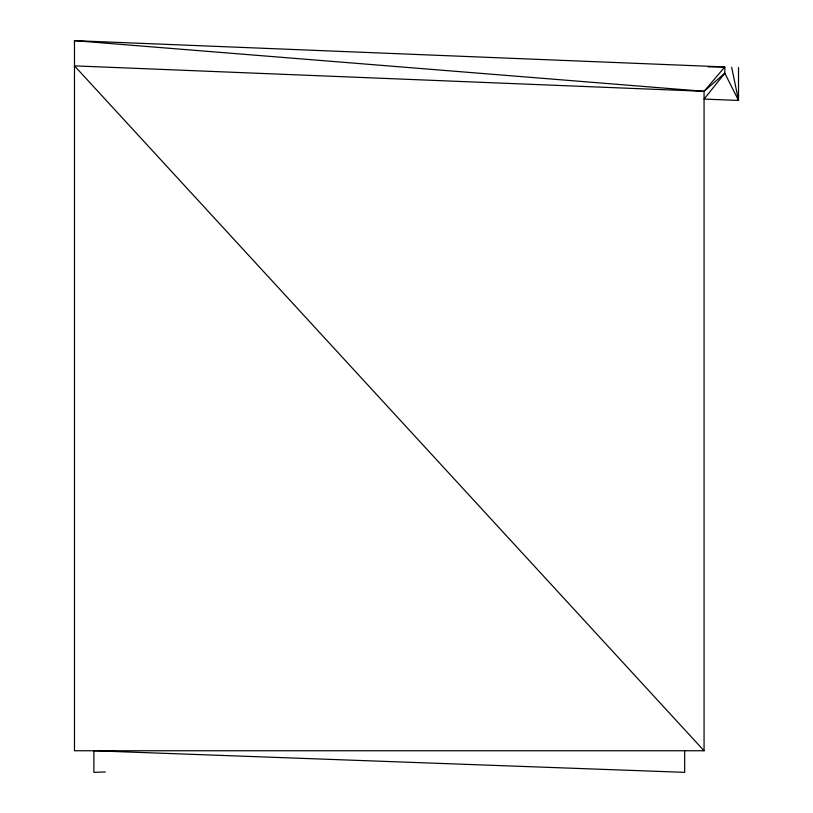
<?xml version="1.0" encoding="UTF-8"?>
<svg xmlns="http://www.w3.org/2000/svg" width="813" height="813" viewBox="0 0 813 813"><rect width="100%" height="100%" fill="white"/><g stroke="black" fill="none" stroke-linecap="round" stroke-linejoin="round"><path stroke-width="1.22" d="M704.068 750.755L74.481 65.873L704.068 91.32L724.81 66.93L74.481 40.65L74.481 750.755L704.068 750.755L704.068 91.32L724.81 73.211L724.81 66.93L708.296 66.9M105.294 771.933L93.881 772.35L93.881 750.755L684.668 772.35L684.668 750.755M74.481 40.65L704.068 91.32M731.659 67.215L738.519 100.446L704.068 99.084L724.81 73.211L738.519 100.446L738.519 67.469"/></g></svg>
